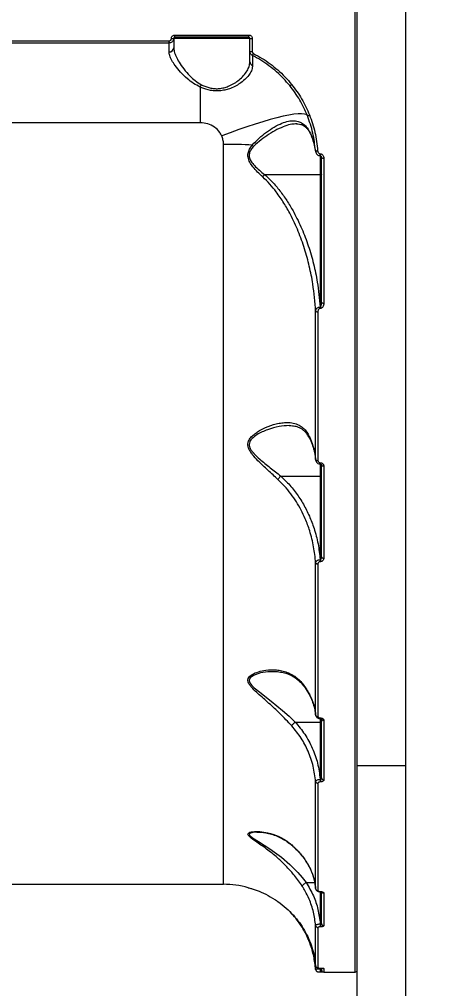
# Model space of a CAD drawing. Header units: millimetres. Extents: x -7735 to 7893, y -6545 to 6034.
# Drawn here: x -1654.5 to -1470.4, y -2596 to -2176.6 of the extents above; entities that cross this region are included whole.
import ezdxf

# ---------------------------------------------------------------- set-up
doc = ezdxf.new("R2010")
doc.units = ezdxf.units.MM
for name, color, linetype in [('DIKOM_ОБЪЕКТ', 7, 'Continuous'), ('DIKOM_РАЗМЕР_ЗОНА', 7, 'Continuous'), ('DIKOM_РАЗМЕР_ОБЪЕКТА', 7, 'Continuous')]:
    doc.layers.add(name, color=color, linetype=linetype)
doc.styles.add('style1', font='arial.ttf', dxfattribs={"width": 0.8})
doc.dimstyles.new('1-50', dxfattribs={"dimtxt": 300, "dimasz": 200, "dimexe": 100, "dimexo": 0, "dimgap": 100, "dimtad": 1, "dimtxsty": 'style1', "dimcen": 200, "dimclrd": 7, "dimclre": 7, "dimclrt": 7, "dimadec": 1, "dimazin": 2, "dimtfac": 1, "dimtmove": 0, "dimatfit": 2, "dimfxl": 0, "dimlwd": 25, "dimlwe": 18, "dimarcsym": 0})

# ---------------------------------------------------------------- blocks, each defined once
blk = doc.blocks.new('*D0')
at = {"layer": 'Defpoints', "color": 0, "transparency": 16777216}
for p in [(5893.22, 882.1), (-4595.74, 266.13), (5893.22, -5840.17)]:
    blk.add_point(p, dxfattribs=at)
at = {"layer": 'DIKOM_РАЗМЕР_ОБЪЕКТА', "color": 7, "lineweight": 18, "transparency": 16777216}
for p, q in [((5893.22, 882.1), (5893.22, -5940.17)), ((-4595.74, 266.13), (-4595.74, -5940.17))]:
    blk.add_line(p, q, dxfattribs=at)
at = {"layer": 'DIKOM_РАЗМЕР_ОБЪЕКТА', "color": 7, "lineweight": 25, "transparency": 16777216}
blk.add_line((-4395.74, -5840.17), (5693.22, -5840.17), dxfattribs=at)
at = {"layer": 'DIKOM_РАЗМЕР_ОБЪЕКТА', "color": 7, "transparency": 16777216}
for points in [[(-4395.74, -5806.84), (-4395.74, -5873.51), (-4595.74, -5840.17)], [(5693.22, -5806.84), (5693.22, -5873.51), (5893.22, -5840.17)]]:
    blk.add_solid(points, dxfattribs=at)
at = {"layer": 'DIKOM_РАЗМЕР_ОБЪЕКТА', "color": 7, "transparency": 16777216, "insert": (648.74, -5587), "char_height": 300, "attachment_point": 5, "style": 'style1'}
blk.add_mtext('10450', dxfattribs=at)
blk = doc.blocks.new('*D3')
at = {"layer": 'Defpoints', "color": 0, "transparency": 16777216}
for p in [(-6112.56, 266.13), (7893.22, 266.13), (7893.22, -6445.11)]:
    blk.add_point(p, dxfattribs=at)
at = {"layer": 'DIKOM_РАЗМЕР_ЗОНА', "color": 7, "lineweight": 18, "transparency": 16777216}
for p, q in [((-6112.56, 266.13), (-6112.56, -6545.11)), ((7893.22, 266.13), (7893.22, -6545.11))]:
    blk.add_line(p, q, dxfattribs=at)
at = {"layer": 'DIKOM_РАЗМЕР_ЗОНА', "color": 7, "lineweight": 25, "transparency": 16777216}
blk.add_line((-5912.56, -6445.11), (7693.22, -6445.11), dxfattribs=at)
at = {"layer": 'DIKOM_РАЗМЕР_ЗОНА', "color": 7, "transparency": 16777216}
for points in [[(-5912.56, -6411.77), (-5912.56, -6478.44), (-6112.56, -6445.11)], [(7693.22, -6411.77), (7693.22, -6478.44), (7893.22, -6445.11)]]:
    blk.add_solid(points, dxfattribs=at)
at = {"layer": 'DIKOM_РАЗМЕР_ЗОНА', "color": 7, "transparency": 16777216, "insert": (890.33, -6191.83), "char_height": 300, "attachment_point": 5, "style": 'style1'}
blk.add_mtext('13950', dxfattribs=at)

msp = doc.modelspace()

# ---------------------------------------------------------------- linework, layer by layer
at = {"layer": 'DIKOM_ОБЪЕКТ', "color": 7, "linetype": 'Continuous', "lineweight": 15}
for p, q in [((-1508.19, -2499.653), (-1508.19, -1838.097)), ((-1487.19, -2499.653), (-1487.19, -1838.097)), ((-1509.19, -2588.875), (-1509.19, -2169.877)), ((-1587.19, -2183.409), (-1555.19, -2183.409)), ((-1587.19, -2184.375), (-1587.19, -2183.409)), ((-1555.19, -2184.375), (-1587.19, -2184.375)), ((-1555.19, -2184.375), (-1555.19, -2183.409)), ((-1672.69, -2185.915), (-1589.69, -2185.915)), ((-1589.69, -2186.875), (-1672.69, -2186.875)), ((-1589.69, -2186.875), (-1589.69, -2185.915)), ((-1589.69, -2190.732), (-1589.69, -2186.875)), ((-1587.69, -2184.875), (-1587.69, -2188.925)), ((-1554.69, -2184.875), (-1587.69, -2184.875)), ((-1554.69, -2190.488), (-1554.69, -2184.875)), ((-1553.69, -2184.913), (-1553.69, -2190.539)), ((-1576.19, -2205.968), (-1576.19, -2221.377)), ((-1576.19, -2221.377), (-1926.19, -2221.377)), ((-1566.14, -2550.875), (-1566.14, -2230.722)), ((-1528.088, -2227.025), (-1528.078, -2227.049)), ((-1524.284, -2234.778), (-1524.19, -2234.778)), ((-1524.284, -2235.621), (-1524.284, -2234.778)), ((-1524.19, -2235.621), (-1524.19, -2234.778)), ((-1524.284, -2235.621), (-1524.19, -2235.621)), ((-1524.19, -2243.791), (-1524.19, -2235.611)), ((-1523.69, -2299.076), (-1523.69, -2236.559)), ((-1522.69, -2236.721), (-1522.69, -2299.386)), ((-1548.303, -2243.791), (-1524.19, -2243.791)), ((-1524.19, -2301.08), (-1524.19, -2243.791)), ((-1524.312, -2301.08), (-1524.19, -2301.08)), ((-1524.312, -2301.08), (-1524.312, -2301.727)), ((-1524.19, -2301.727), (-1524.312, -2301.727)), ((-1524.19, -2301.08), (-1524.19, -2301.727)), ((-1526.247, -2367.07), (-1526.247, -2302.89)), ((-1525.25, -2303.186), (-1525.25, -2367.508)), ((-1526.314, -2366.779), (-1526.28, -2367.203)), ((-1524.223, -2368.48), (-1524.19, -2368.48)), ((-1524.223, -2369.005), (-1524.223, -2368.48)), ((-1524.223, -2369.005), (-1524.19, -2369.005)), ((-1524.19, -2369.005), (-1524.19, -2368.48)), ((-1524.19, -2374.227), (-1524.19, -2369.004)), ((-1523.69, -2409.186), (-1523.69, -2369.418)), ((-1522.69, -2369.896), (-1522.69, -2409.76)), ((-1541.35, -2374.227), (-1524.19, -2374.227)), ((-1524.19, -2410.382), (-1524.19, -2374.227)), ((-1524.294, -2410.382), (-1524.19, -2410.382)), ((-1524.294, -2410.382), (-1524.294, -2411.281)), ((-1524.19, -2411.281), (-1524.294, -2411.281)), ((-1524.19, -2410.382), (-1524.19, -2411.281)), ((-1526.247, -2477.542), (-1526.247, -2411.71)), ((-1525.25, -2412.247), (-1525.25, -2478.224)), ((-1535.078, -2480.645), (-1524.19, -2480.645)), ((-1524.245, -2478.903), (-1524.19, -2478.903)), ((-1524.245, -2479.165), (-1524.245, -2478.903)), ((-1524.245, -2479.165), (-1524.19, -2479.165)), ((-1524.19, -2479.165), (-1524.19, -2478.903)), ((-1524.19, -2480.645), (-1524.19, -2479.198)), ((-1524.19, -2505.446), (-1524.19, -2480.645)), ((-1523.69, -2504.835), (-1523.69, -2479.176)), ((-1522.69, -2479.916), (-1522.69, -2505.636)), ((-1487.19, -2499.653), (-1508.19, -2499.653)), ((-1508.19, -2605.691), (-1508.19, -2499.653)), ((-1487.19, -2605.691), (-1487.19, -2499.653)), ((-1526.247, -2552.725), (-1526.247, -2506.44)), ((-1525.25, -2507.186), (-1525.25, -2553.574)), ((-1524.27, -2505.446), (-1524.19, -2505.446)), ((-1524.27, -2505.446), (-1524.27, -2506.576)), ((-1524.19, -2506.576), (-1524.27, -2506.576)), ((-1524.19, -2505.446), (-1524.19, -2506.576)), ((-1551.32, -2528.321), (-1551.744, -2528.319)), ((-1936.24, -2550.875), (-1566.14, -2550.875)), ((-1530.305, -2550.104), (-1526.675, -2550.104)), ((-1524.27, -2553.985), (-1524.19, -2553.985)), ((-1524.27, -2554.068), (-1524.27, -2553.985)), ((-1524.27, -2554.068), (-1524.19, -2554.068)), ((-1524.27, -2554.068), (-1524.27, -2554.068)), ((-1524.19, -2554.068), (-1524.19, -2553.985)), ((-1524.19, -2567.986), (-1524.19, -2554.068)), ((-1523.69, -2567.861), (-1523.69, -2554.234)), ((-1522.69, -2554.612), (-1522.69, -2568.813)), ((-1526.247, -2586.079), (-1526.247, -2568.688)), ((-1525.25, -2569.572), (-1525.25, -2587.002)), ((-1524.245, -2567.986), (-1524.19, -2567.986)), ((-1524.245, -2567.986), (-1524.245, -2569.27)), ((-1524.19, -2569.27), (-1524.245, -2569.27)), ((-1524.19, -2567.986), (-1524.19, -2569.27)), ((-1524.294, -2587.112), (-1524.19, -2587.112)), ((-1524.294, -2587.116), (-1524.294, -2587.112)), ((-1524.294, -2587.116), (-1524.19, -2587.116)), ((-1524.247, -2587.197), (-1524.223, -2587.371)), ((-1524.223, -2587.371), (-1524.19, -2587.371)), ((-1524.223, -2587.371), (-1524.223, -2588.706)), ((-1524.19, -2587.116), (-1524.19, -2587.112)), ((-1524.19, -2587.371), (-1524.19, -2587.119)), ((-1524.19, -2587.371), (-1524.19, -2588.706)), ((-1523.69, -2587.875), (-1523.69, -2587.271)), ((-1522.69, -2587.278), (-1522.69, -2588.875)), ((-1524.223, -2588.706), (-1524.19, -2588.706)), ((-1522.69, -2588.875), (-1509.19, -2588.875))]:
    msp.add_line(p, q, dxfattribs=at)
at = {"layer": 'DIKOM_ОБЪЕКТ', "color": 7, "linetype": 'Continuous', "lineweight": 15, "flags": 128}
for points in [[(-1529.797, -2218.259), (-1530.274, -2217.844), (-1531.113, -2217.581), (-1532.306, -2217.471), (-1533.839, -2217.517), (-1535.7, -2217.717), (-1537.868, -2218.07), (-1540.323, -2218.571), (-1543.04, -2219.218), (-1545.993, -2220.002), (-1549.153, -2220.915), (-1552.487, -2221.95), (-1555.964, -2223.096), (-1559.549, -2224.341), (-1563.206, -2225.674), (-1566.9, -2227.08)], [(-1528.144, -2226.697), (-1528.114, -2226.948), (-1528.088, -2227.025)], [(-1523.69, -2243.626), (-1523.7, -2243.658), (-1523.728, -2243.689), (-1523.775, -2243.718), (-1523.837, -2243.743), (-1523.912, -2243.763), (-1523.999, -2243.779), (-1524.093, -2243.788), (-1524.19, -2243.791)], [(-1523.69, -2299.076), (-1523.671, -2299.136), (-1523.614, -2299.195), (-1523.522, -2299.248), (-1523.397, -2299.295), (-1523.246, -2299.334), (-1523.073, -2299.363), (-1522.885, -2299.38), (-1522.69, -2299.386)], [(-1526.247, -2367.07), (-1526.216, -2367.157), (-1526.152, -2367.24), (-1526.055, -2367.315), (-1525.931, -2367.381), (-1525.783, -2367.435), (-1525.616, -2367.475), (-1525.436, -2367.5), (-1525.25, -2367.508)], [(-1523.69, -2369.418), (-1523.671, -2369.511), (-1523.614, -2369.601), (-1523.522, -2369.684), (-1523.397, -2369.756), (-1523.246, -2369.816), (-1523.073, -2369.86), (-1522.885, -2369.887), (-1522.69, -2369.896)], [(-1523.69, -2374.066), (-1523.7, -2374.097), (-1523.728, -2374.128), (-1523.775, -2374.156), (-1523.837, -2374.18), (-1523.912, -2374.2), (-1523.999, -2374.215), (-1524.093, -2374.224), (-1524.19, -2374.227)], [(-1523.69, -2409.186), (-1523.671, -2409.298), (-1523.614, -2409.406), (-1523.522, -2409.505), (-1523.397, -2409.592), (-1523.246, -2409.663), (-1523.073, -2409.716), (-1522.885, -2409.749), (-1522.69, -2409.76)], [(-1544.628, -2458.911), (-1546.926, -2458.909), (-1550.144, -2459.421), (-1553.106, -2460.466), (-1554.589, -2461.554), (-1555.011, -2462.525), (-1554.829, -2463.461), (-1554.7, -2463.72), (-1553.905, -2464.79), (-1552.86, -2465.813), (-1550.462, -2467.796), (-1545.514, -2471.639), (-1540.534, -2475.675), (-1537.747, -2478.132), (-1535.081, -2480.645), (-1535.08, -2480.646), (-1535.08, -2480.646)], [(-1523.69, -2480.482), (-1523.7, -2480.514), (-1523.728, -2480.544), (-1523.775, -2480.573), (-1523.837, -2480.597), (-1523.912, -2480.618), (-1523.999, -2480.633), (-1524.093, -2480.642), (-1524.19, -2480.645)], [(-1551.744, -2528.319), (-1552.85, -2528.315), (-1554.503, -2528.675), (-1554.98, -2529.075), (-1554.885, -2529.62), (-1554.88, -2529.628), (-1554.733, -2529.818), (-1553.523, -2530.794), (-1550.939, -2532.394), (-1546.005, -2535.485), (-1541, -2539.096), (-1537.339, -2542.237), (-1533.901, -2545.701), (-1532.03, -2547.873), (-1530.313, -2550.104), (-1530.312, -2550.106), (-1530.312, -2550.106)]]:
    msp.add_lwpolyline(points, dxfattribs=at)
at = {"layer": 'DIKOM_ОБЪЕКТ', "color": 7, "linetype": 'Continuous', "lineweight": 15}
for centre, radius, start, end in [((-1589.598, -2188.824), 1.911, 267.24756, 356.95552), ((-1588.443, -2178.266), 6.652, 267.87107, 276.49845), ((-1553.937, -2178.262), 6.655, 263.50344, 272.12756), ((-1553.938, -2185.641), 4.905, 261.17971, 272.89724), ((-1561.759, -2187.329), 9.544, 328.81086, 334.53031), ((-1552.93, -2194.92), 1.761, 181.83268, 248.86379), ((-1582.539, -2202.022), 7.475, 328.13634, 337.16569), ((-1539.04, -2202.173), 3.544, 297.43757, 312.81904), ((-1529.953, -2215.885), 2.379, 273.76693, 297.09815), ((-1566.026, -2467.277), 236.555, 87.00402, 90.02758), ((-1549.478, -2226.598), 6.107, 226.74898, 234.33681), ((-1525.713, -2231.545), 1.968, 250.85593, 280.2396), ((-1522.933, -2235.05), 1.688, 243.3614, 278.27482), ((-1542.212, -2249.737), 8.512, 135.68863, 144.62107), ((-1525.453, -2302.042), 1.162, 226.86595, 280.03488), ((-1525.4, -2411.331), 0.928, 204.07916, 279.30626), ((-1525.353, -2477.305), 0.925, 194.80831, 276.41333), ((-1522.788, -2478.974), 0.947, 200.95824, 275.95404), ((-1525.329, -2506.253), 0.937, 191.51921, 274.85065), ((-1522.779, -2504.723), 0.918, 186.97265, 275.58457), ((-1566.14, -2590.875), 40, 74.5152, 90), ((-1525.286, -2552.606), 0.968, 187.03334, 272.15097), ((-1522.701, -2553.582), 1.029, 217.73268, 270.61019), ((-1525.271, -2568.591), 0.982, 185.69619, 271.19336), ((-1522.714, -2567.836), 0.977, 181.43551, 271.36977), ((-1525.252, -2586.004), 0.998, 184.32944, 270.12221), ((-1522.691, -2586.276), 1.002, 243.21311, 270.02641), ((-1522.69, -2587.875), 1, 180, 270), ((-1509.19, -2587.875), 1, 270, 0)]:
    msp.add_arc(centre, radius, start, end, dxfattribs=at)
for points, knots in [([(-1588.69, -2184.913), (-1588.683, -2184.802), (-1588.665, -2184.522), (-1588.484, -2184.1), (-1588.145, -2183.718), (-1587.696, -2183.459), (-1587.359, -2183.426), (-1587.19, -2183.409)], [0, 0, 0, 0, 0.1419117, 0.3567467, 0.5713415, 0.7857274, 1, 1, 1, 1]), ([(-1587.19, -2184.375), (-1587.246, -2184.38), (-1587.359, -2184.391), (-1587.509, -2184.477), (-1587.622, -2184.604), (-1587.682, -2184.745), (-1587.688, -2184.838), (-1587.69, -2184.875)], [0, 0, 0, 0, 0.2138351, 0.4279725, 0.6427438, 0.8578264, 1, 1, 1, 1]), ([(-1555.19, -2183.409), (-1555.08, -2183.417), (-1554.802, -2183.435), (-1554.38, -2183.615), (-1553.999, -2183.955), (-1553.74, -2184.406), (-1553.707, -2184.744), (-1553.69, -2184.913)], [0, 0, 0, 0, 0.1405863, 0.3551012, 0.5698315, 0.7848409, 1, 1, 1, 1]), ([(-1554.69, -2184.875), (-1554.696, -2184.819), (-1554.707, -2184.706), (-1554.793, -2184.556), (-1554.92, -2184.443), (-1555.061, -2184.383), (-1555.153, -2184.377), (-1555.19, -2184.375)], [0, 0, 0, 0, 0.215575, 0.4307005, 0.6453424, 0.8596254, 1, 1, 1, 1]), ([(-1587.69, -2184.875), (-1587.7, -2185.023), (-1587.725, -2185.395), (-1587.965, -2185.957), (-1588.417, -2186.464), (-1589.016, -2186.809), (-1589.466, -2186.853), (-1589.69, -2186.875)], [0, 0, 0, 0, 0.1416757, 0.3563608, 0.570916, 0.7854526, 1, 1, 1, 1]), ([(-1589.69, -2185.915), (-1589.578, -2185.904), (-1589.353, -2185.882), (-1589.054, -2185.709), (-1588.827, -2185.455), (-1588.707, -2185.174), (-1588.695, -2184.987), (-1588.69, -2184.913)], [0, 0, 0, 0, 0.2142574, 0.4285791, 0.6431709, 0.8580784, 1, 1, 1, 1]), ([(-1587.69, -2188.925), (-1587.641, -2189.465), (-1587.534, -2190.621), (-1586.708, -2192.732), (-1585.336, -2195.254), (-1583.356, -2198.107), (-1580.975, -2200.838), (-1578.436, -2203.231), (-1576.587, -2204.354), (-1575.65, -2204.923)], [0, 0, 0, 0, 0.12270869, 0.26246478, 0.40601485, 0.57492303, 0.74825967, 0.87236687, 1, 1, 1, 1]), ([(-1576.19, -2205.968), (-1577.213, -2205.446), (-1579.262, -2204.399), (-1582.107, -2202.123), (-1584.812, -2199.508), (-1587.033, -2196.783), (-1588.586, -2194.366), (-1589.516, -2192.348), (-1589.635, -2191.246), (-1589.69, -2190.732)], [0, 0, 0, 0, 0.1281501, 0.2567385, 0.426815, 0.5968785, 0.7373097, 0.8775731, 1, 1, 1, 1]), ([(-1553.594, -2192.272), (-1553.646, -2192.244), (-1553.895, -2192.109), (-1554.278, -2191.761), (-1554.624, -2191.163), (-1554.668, -2190.713), (-1554.69, -2190.488)], [0, 0, 0, 0, 0.0806095, 0.3870493, 0.6935231, 1, 1, 1, 1]), ([(-1554.69, -2194.977), (-1554.69, -2194.131), (-1554.69, -2192.388), (-1554.69, -2190.814), (-1554.69, -2190.597), (-1554.69, -2190.488)], [0, 0, 0, 0, 0.31751384, 0.65391583, 1, 1, 1, 1]), ([(-1553.69, -2190.539), (-1553.679, -2190.652), (-1553.657, -2190.878), (-1553.484, -2191.178), (-1553.293, -2191.352), (-1553.168, -2191.419), (-1553.142, -2191.433)], [0, 0, 0, 0, 0.3067422, 0.6133261, 0.9194885, 1, 1, 1, 1]), ([(-1553.594, -2192.272), (-1553.593, -2192.368), (-1553.59, -2192.563), (-1553.581, -2193.97), (-1553.572, -2195.452), (-1553.567, -2196.315), (-1553.565, -2196.563)], [0, 0, 0, 0, 0.3362357, 0.6822368, 0.9087908, 1, 1, 1, 1]), ([(-1537.407, -2205.318), (-1539.245, -2203.257), (-1542.031, -2200.135), (-1546.419, -2196.641), (-1549.906, -2194.251), (-1552.376, -2192.925), (-1553.594, -2192.272)], [0, 0, 0, 0, 0.3951641, 0.5986718, 0.8021773, 1, 1, 1, 1]), ([(-1553.142, -2191.433), (-1551.9, -2192.102), (-1549.417, -2193.439), (-1545.919, -2195.827), (-1542.59, -2198.502), (-1539.454, -2201.466), (-1537.572, -2203.67), (-1536.631, -2204.772)], [0, 0, 0, 0, 0.197686, 0.3953918, 0.5930934, 0.7965514, 1, 1, 1, 1]), ([(-1553.565, -2196.563), (-1553.625, -2197.177), (-1553.747, -2198.424), (-1554.752, -2200.337), (-1556.329, -2202.247), (-1558.327, -2203.94), (-1560.619, -2205.387), (-1562.835, -2206.423), (-1565.079, -2207.144), (-1567.222, -2207.553), (-1569.502, -2207.662), (-1572.347, -2207.361), (-1574.597, -2206.667), (-1575.977, -2206.062), (-1576.19, -2205.968)], [0, 0, 0, 0, 0.1084795, 0.2202186, 0.3276489, 0.4383073, 0.5237999, 0.6115057, 0.6745107, 0.7390844, 0.8027701, 0.8688934, 0.9797278, 1, 1, 1, 1]), ([(-1575.65, -2204.923), (-1575.454, -2205.021), (-1574.199, -2205.649), (-1572.215, -2206.349), (-1569.712, -2206.666), (-1568.303, -2206.617), (-1566.874, -2206.436), (-1565.43, -2206.116), (-1563.368, -2205.353), (-1561.298, -2204.25), (-1559.186, -2202.741), (-1557.306, -2200.952), (-1555.839, -2198.968), (-1554.876, -2196.946), (-1554.753, -2195.639), (-1554.69, -2194.977)], [0, 0, 0, 0, 0.0201025, 0.1287259, 0.1852695, 0.2440044, 0.2548615, 0.3167936, 0.3805894, 0.4664215, 0.5546308, 0.6638231, 0.7761644, 0.8865578, 1, 1, 1, 1]), ([(-1529.797, -2218.259), (-1530.804, -2215.987), (-1532.844, -2211.39), (-1535.874, -2207.357), (-1537.407, -2205.318)], [0, 0, 0, 0, 0.49416327, 1, 1, 1, 1]), ([(-1536.631, -2204.772), (-1535.102, -2206.808), (-1532.007, -2210.929), (-1529.923, -2215.627), (-1528.869, -2218.003)], [0, 0, 0, 0, 0.4941838, 1, 1, 1, 1]), ([(-1526.358, -2233.404), (-1526.628, -2230.85), (-1527.175, -2225.679), (-1528.916, -2220.752), (-1529.797, -2218.259)], [0, 0, 0, 0, 0.4938567, 1, 1, 1, 1]), ([(-1528.869, -2218.003), (-1527.99, -2220.488), (-1526.211, -2225.522), (-1525.648, -2230.807), (-1525.363, -2233.482)], [0, 0, 0, 0, 0.4938443, 1, 1, 1, 1]), ([(-1566.9, -2227.08), (-1567.167, -2226.561), (-1567.916, -2225.107), (-1569.922, -2223.182), (-1572.871, -2221.666), (-1575.077, -2221.474), (-1576.19, -2221.377)], [0, 0, 0, 0, 0.1529512, 0.4283582, 0.7114346, 1, 1, 1, 1]), ([(-1553.663, -2231.046), (-1552.689, -2229.998), (-1550.741, -2227.901), (-1547.444, -2225.344), (-1544.138, -2223.116), (-1540.937, -2221.512), (-1538.016, -2220.603), (-1535.513, -2220.403), (-1533.338, -2220.853), (-1531.469, -2221.856), (-1529.838, -2223.503), (-1528.768, -2225.238), (-1528.265, -2226.413), (-1528.144, -2226.697)], [0, 0, 0, 0, 0.1036823, 0.20754361, 0.32057523, 0.43354312, 0.53381358, 0.63400265, 0.71848908, 0.80291146, 0.88795777, 0.97292893, 1, 1, 1, 1]), ([(-1534.448, -2221.895), (-1535.131, -2221.907), (-1536.742, -2221.934), (-1539.598, -2222.771), (-1542.974, -2224.241), (-1546.457, -2226.294), (-1549.909, -2228.667), (-1551.989, -2230.589), (-1553.039, -2231.559)], [0, 0, 0, 0, 0.1225416, 0.2885937, 0.472829, 0.661343, 0.8290996, 1, 1, 1, 1]), ([(-1534.452, -2221.864), (-1534.278, -2221.857), (-1533.634, -2221.829), (-1532.664, -2222.05), (-1531.554, -2222.506), (-1530.594, -2223.2), (-1529.712, -2224.117), (-1528.929, -2225.277), (-1528.381, -2226.278), (-1528.143, -2226.92), (-1528.094, -2227.053)], [0, 0, 0, 0, 0.0622893, 0.2308161, 0.4062726, 0.5534176, 0.6922725, 0.8399812, 0.9668756, 1, 1, 1, 1]), ([(-1528.144, -2226.697), (-1527.776, -2227.676), (-1526.948, -2229.875), (-1526.569, -2232.145), (-1526.358, -2233.404)], [0, 0, 0, 0, 0.4451201, 1, 1, 1, 1]), ([(-1566.14, -2230.722), (-1566.141, -2230.664), (-1566.145, -2230.024), (-1566.273, -2228.77), (-1566.688, -2227.651), (-1566.9, -2227.08)], [0, 0, 0, 0, 0.04678047, 0.51425603, 1, 1, 1, 1]), ([(-1528.14, -2227.043), (-1528.05, -2227.258), (-1527.589, -2228.367), (-1526.975, -2230.415), (-1526.524, -2232.385), (-1526.417, -2233.44), (-1526.405, -2233.563)], [0, 0, 0, 0, 0.1011358, 0.521999, 0.9441676, 1, 1, 1, 1]), ([(-1549.153, -2244.809), (-1549.888, -2244.123), (-1551.367, -2242.744), (-1553.277, -2240.646), (-1554.782, -2238.501), (-1555.58, -2236.472), (-1555.551, -2234.45), (-1554.873, -2232.658), (-1554.077, -2231.598), (-1553.663, -2231.046)], [0, 0, 0, 0, 0.1836426, 0.3692298, 0.5090716, 0.6522053, 0.750856, 0.8702094, 1, 1, 1, 1]), ([(-1553.039, -2231.559), (-1553.471, -2232.043), (-1554.289, -2232.958), (-1555.02, -2234.557), (-1555.05, -2236.28), (-1554.56, -2237.427), (-1553.799, -2238.673), (-1552.609, -2240.103), (-1550.621, -2241.969), (-1549.076, -2243.183), (-1548.303, -2243.791)], [0, 0, 0, 0, 0.1297993, 0.2451249, 0.3384608, 0.4557792, 0.4772248, 0.6177184, 0.8086803, 1, 1, 1, 1]), ([(-1526.335, -2233.554), (-1526.333, -2233.593), (-1526.317, -2233.943), (-1526.074, -2234.524), (-1525.574, -2235.165), (-1524.961, -2235.516), (-1524.504, -2235.658), (-1524.287, -2235.62), (-1524.283, -2235.619)], [0, 0, 0, 0, 0.0375106, 0.332087, 0.5751514, 0.7924208, 0.9964249, 1, 1, 1, 1]), ([(-1525.363, -2233.482), (-1525.338, -2233.648), (-1525.289, -2233.975), (-1525.059, -2234.378), (-1524.774, -2234.641), (-1524.509, -2234.762), (-1524.347, -2234.774), (-1524.284, -2234.778)], [0, 0, 0, 0, 0.27346917, 0.53932039, 0.73867723, 0.89892208, 1, 1, 1, 1]), ([(-1524.19, -2234.778), (-1524.08, -2234.788), (-1523.827, -2234.809), (-1523.437, -2235.01), (-1523.052, -2235.399), (-1522.752, -2235.993), (-1522.712, -2236.469), (-1522.69, -2236.721)], [0, 0, 0, 0, 0.1205367, 0.2783693, 0.4705475, 0.7207649, 1, 1, 1, 1]), ([(-1524.251, -2235.632), (-1524.234, -2235.628), (-1524.205, -2235.619), (-1524.153, -2235.624), (-1524.084, -2235.648), (-1523.971, -2235.729), (-1523.825, -2235.926), (-1523.706, -2236.22), (-1523.708, -2236.452), (-1523.708, -2236.56)], [0, 0, 0, 0, 0.0413496, 0.0759988, 0.1212345, 0.2247838, 0.4218495, 0.7317251, 1, 1, 1, 1]), ([(-1526.247, -2302.89), (-1526.556, -2298.954), (-1527.067, -2292.427), (-1528.882, -2283.443), (-1530.959, -2275.842), (-1533.651, -2268.352), (-1536.692, -2261.742), (-1539.915, -2256.054), (-1542.918, -2251.671), (-1545.985, -2247.884), (-1548.094, -2245.837), (-1549.153, -2244.809)], [0, 0, 0, 0, 0.1867509, 0.3097302, 0.4327037, 0.5585136, 0.6842859, 0.7740102, 0.8643096, 0.931895, 1, 1, 1, 1]), ([(-1548.303, -2243.791), (-1547.049, -2244.961), (-1544.538, -2247.302), (-1541.264, -2251.309), (-1538.287, -2255.575), (-1535.172, -2260.875), (-1532.113, -2267.208), (-1529.285, -2274.668), (-1527.062, -2282.378), (-1525.197, -2291.198), (-1524.634, -2297.478), (-1524.312, -2301.08)], [0, 0, 0, 0, 0.0792661, 0.1585926, 0.2405884, 0.3226091, 0.447232, 0.5718942, 0.6998614, 0.8278379, 1, 1, 1, 1]), ([(-1526.247, -2302.89), (-1526.213, -2302.657), (-1526.146, -2302.198), (-1525.735, -2301.643), (-1525.247, -2301.304), (-1524.778, -2301.123), (-1524.47, -2301.095), (-1524.312, -2301.08)], [0, 0, 0, 0, 0.2704711, 0.5335645, 0.7181551, 0.8552755, 1, 1, 1, 1]), ([(-1524.312, -2301.727), (-1524.391, -2301.736), (-1524.55, -2301.754), (-1524.786, -2301.9), (-1525.027, -2302.181), (-1525.213, -2302.632), (-1525.237, -2302.996), (-1525.25, -2303.186)], [0, 0, 0, 0, 0.1206255, 0.2406481, 0.4168798, 0.6949426, 1, 1, 1, 1]), ([(-1524.19, -2301.08), (-1524.173, -2301.078), (-1524.135, -2301.073), (-1524.07, -2301.028), (-1523.956, -2300.883), (-1523.728, -2300.233), (-1523.707, -2299.593), (-1523.69, -2299.076)], [0, 0, 0, 0, 0.0239207, 0.0534501, 0.1070765, 0.2795021, 1, 1, 1, 1]), ([(-1522.69, -2299.386), (-1522.711, -2299.691), (-1522.752, -2300.278), (-1523.06, -2301.003), (-1523.448, -2301.453), (-1523.82, -2301.684), (-1524.067, -2301.713), (-1524.19, -2301.727)], [0, 0, 0, 0, 0.3047804, 0.5876271, 0.7664828, 0.8828711, 1, 1, 1, 1]), ([(-1542.533, -2375.731), (-1543.968, -2374.416), (-1546.873, -2371.754), (-1550.655, -2368.208), (-1553.208, -2365.466), (-1554.565, -2363.613), (-1555.34, -2362.127), (-1555.646, -2360.57), (-1555.308, -2358.959), (-1554.313, -2357.487), (-1552.921, -2356.174), (-1550.814, -2354.679), (-1547.574, -2352.968), (-1544.017, -2351.742), (-1540.896, -2351.15), (-1538.417, -2350.987), (-1535.876, -2351.244), (-1533.546, -2352.063), (-1531.6, -2353.402), (-1530.112, -2355.024), (-1529.352, -2356.433), (-1529.006, -2357.073)], [0, 0, 0, 0, 0.0913264, 0.1848751, 0.239018, 0.2664378, 0.2946543, 0.3210553, 0.3475174, 0.3830349, 0.4182929, 0.4536315, 0.5268361, 0.6259295, 0.6770937, 0.7282394, 0.7903885, 0.8540604, 0.904638, 0.9566781, 1, 1, 1, 1]), ([(-1537.697, -2352.422), (-1539.14, -2352.486), (-1542.186, -2352.619), (-1546.17, -2353.821), (-1549.417, -2355.105), (-1551.698, -2356.289), (-1553.545, -2357.685), (-1554.755, -2359.153), (-1555.124, -2360.607), (-1554.8, -2361.973), (-1554.046, -2363.231), (-1553.345, -2364.063), (-1552.195, -2365.307), (-1549.862, -2367.437), (-1545.923, -2370.638), (-1542.875, -2373.031), (-1541.35, -2374.227)], [0, 0, 0, 0, 0.1289521, 0.2721499, 0.3392669, 0.4064211, 0.4729983, 0.520164, 0.5541624, 0.5880776, 0.6224449, 0.6570277, 0.6626847, 0.7378999, 0.8689196, 1, 1, 1, 1]), ([(-1537.724, -2352.36), (-1537.219, -2352.37), (-1536.06, -2352.392), (-1534.503, -2352.738), (-1533.068, -2353.263), (-1531.879, -2354.021), (-1530.763, -2355.088), (-1529.814, -2356.322), (-1529.296, -2357.312), (-1529.069, -2357.746)], [0, 0, 0, 0, 0.133246, 0.3055935, 0.4476359, 0.5937998, 0.7432501, 0.8872461, 1, 1, 1, 1]), ([(-1529.006, -2357.073), (-1529.009, -2357.093), (-1529.036, -2357.253), (-1529.044, -2357.451), (-1528.947, -2357.576), (-1528.93, -2357.599)], [0, 0, 0, 0, 0.10359423, 0.83651092, 1, 1, 1, 1]), ([(-1529.006, -2357.073), (-1528.879, -2357.346), (-1528.082, -2359.062), (-1526.896, -2362.371), (-1526.466, -2365.483), (-1526.247, -2367.07)], [0, 0, 0, 0, 0.0849905, 0.5334656, 1, 1, 1, 1]), ([(-1528.947, -2357.609), (-1528.929, -2357.643), (-1528.435, -2358.547), (-1527.723, -2360.4), (-1526.874, -2363.163), (-1526.417, -2365.303), (-1526.332, -2366.516), (-1526.314, -2366.779)], [0, 0, 0, 0, 0.0114453, 0.3103645, 0.6119778, 0.91581, 1, 1, 1, 1]), ([(-1526.238, -2367.184), (-1526.239, -2367.199), (-1526.253, -2367.454), (-1526.057, -2367.947), (-1525.604, -2368.538), (-1524.947, -2368.937), (-1524.455, -2368.973), (-1524.223, -2368.99)], [0, 0, 0, 0, 0.0155017, 0.2612798, 0.5139115, 0.7709906, 1, 1, 1, 1]), ([(-1525.25, -2367.508), (-1525.237, -2367.622), (-1525.212, -2367.852), (-1525.014, -2368.156), (-1524.728, -2368.376), (-1524.443, -2368.471), (-1524.274, -2368.478), (-1524.223, -2368.48)], [0, 0, 0, 0, 0.2336554, 0.4673661, 0.6955778, 0.908759, 1, 1, 1, 1]), ([(-1524.19, -2368.48), (-1524.115, -2368.483), (-1523.868, -2368.494), (-1523.453, -2368.63), (-1523.035, -2368.949), (-1522.745, -2369.393), (-1522.709, -2369.729), (-1522.69, -2369.896)], [0, 0, 0, 0, 0.0931216, 0.3038849, 0.53025, 0.765201, 1, 1, 1, 1]), ([(-1524.19, -2369.008), (-1524.165, -2369.008), (-1524.096, -2369.007), (-1523.984, -2369.038), (-1523.867, -2369.098), (-1523.765, -2369.192), (-1523.698, -2369.304), (-1523.701, -2369.38), (-1523.702, -2369.418)], [0, 0, 0, 0, 0.0675313, 0.1855187, 0.3241519, 0.5015749, 0.7458736, 1, 1, 1, 1]), ([(-1542.533, -2375.731), (-1542.506, -2375.683), (-1542.417, -2375.528), (-1542.191, -2375.194), (-1541.816, -2374.715), (-1541.508, -2374.39), (-1541.354, -2374.228)], [0, 0, 0, 0, 0.1074762, 0.3494297, 0.6747442, 1, 1, 1, 1]), ([(-1526.247, -2411.71), (-1526.471, -2409.396), (-1526.921, -2404.737), (-1528.545, -2398.383), (-1530.953, -2391.847), (-1533.745, -2386.473), (-1536.928, -2381.851), (-1539.579, -2378.6), (-1541.57, -2376.666), (-1542.533, -2375.731)], [0, 0, 0, 0, 0.1738715, 0.3501407, 0.4880626, 0.6922778, 0.7971165, 0.9019397, 1, 1, 1, 1]), ([(-1541.35, -2374.227), (-1541.351, -2374.227), (-1541.352, -2374.227), (-1541.353, -2374.228), (-1541.353, -2374.228), (-1541.354, -2374.228)], [0, 0, 0, 0, 0.4279092, 0.7836881, 1, 1, 1, 1]), ([(-1541.354, -2374.228), (-1540.343, -2375.181), (-1537.919, -2377.467), (-1534.601, -2381.548), (-1531.457, -2386.387), (-1528.872, -2391.515), (-1526.707, -2397.234), (-1525.036, -2403.532), (-1524.541, -2408.098), (-1524.294, -2410.382)], [0, 0, 0, 0, 0.09998093, 0.23990387, 0.38032031, 0.52038206, 0.66014468, 0.83006567, 1, 1, 1, 1]), ([(-1526.247, -2411.71), (-1526.246, -2411.685), (-1526.235, -2411.511), (-1526.118, -2411.209), (-1525.789, -2410.86), (-1525.359, -2410.606), (-1524.854, -2410.431), (-1524.482, -2410.398), (-1524.294, -2410.382)], [0, 0, 0, 0, 0.0390983, 0.2682949, 0.466388, 0.6436385, 0.8199182, 1, 1, 1, 1]), ([(-1524.294, -2411.281), (-1524.388, -2411.289), (-1524.577, -2411.305), (-1524.829, -2411.428), (-1525.039, -2411.613), (-1525.196, -2411.872), (-1525.247, -2412.097), (-1525.25, -2412.228), (-1525.25, -2412.247)], [0, 0, 0, 0, 0.16735934, 0.33449948, 0.50912128, 0.71306564, 0.95773712, 1, 1, 1, 1]), ([(-1524.19, -2410.382), (-1524.165, -2410.379), (-1524.113, -2410.373), (-1524.014, -2410.316), (-1523.903, -2410.185), (-1523.798, -2409.956), (-1523.718, -2409.638), (-1523.691, -2409.369), (-1523.69, -2409.209), (-1523.69, -2409.186)], [0, 0, 0, 0, 0.0552454, 0.1097479, 0.243623, 0.4175477, 0.6517805, 0.9519406, 1, 1, 1, 1]), ([(-1522.69, -2409.76), (-1522.691, -2409.788), (-1522.695, -2409.995), (-1522.778, -2410.351), (-1523.031, -2410.762), (-1523.363, -2411.052), (-1523.754, -2411.243), (-1524.045, -2411.269), (-1524.19, -2411.281)], [0, 0, 0, 0, 0.039286, 0.2872559, 0.4952487, 0.6709986, 0.8353346, 1, 1, 1, 1]), ([(-1536.559, -2482.364), (-1537.388, -2481.462), (-1539.061, -2479.644), (-1542.361, -2476.339), (-1546.474, -2472.512), (-1550.518, -2468.993), (-1553.185, -2466.505), (-1554.528, -2464.992), (-1555.357, -2463.751), (-1555.675, -2462.452), (-1555.138, -2461.127), (-1553.534, -2459.856), (-1550.955, -2458.828), (-1547.364, -2458.076), (-1543.941, -2457.985), (-1540.861, -2458.447), (-1538.403, -2459.158), (-1535.876, -2460.378), (-1533.676, -2462.014), (-1532.476, -2463.384), (-1532.015, -2463.911)], [0, 0, 0, 0, 0.0563572, 0.113615, 0.2103738, 0.3099869, 0.3619818, 0.3883034, 0.4153409, 0.445741, 0.4741005, 0.5168, 0.5802342, 0.6452975, 0.7405623, 0.7897127, 0.8388469, 0.899362, 0.961362, 1, 1, 1, 1]), ([(-1544.612, -2458.816), (-1544.417, -2458.808), (-1543.356, -2458.764), (-1541.522, -2458.964), (-1539.264, -2459.455), (-1537.288, -2460.181), (-1535.556, -2461.116), (-1533.938, -2462.344), (-1532.725, -2463.48), (-1532.114, -2464.285), (-1531.959, -2464.488)], [0, 0, 0, 0, 0.0404855, 0.2201555, 0.3911323, 0.5341557, 0.6703317, 0.8144151, 0.953263, 1, 1, 1, 1]), ([(-1532.015, -2463.911), (-1531.037, -2465.254), (-1529.057, -2467.972), (-1527.356, -2472.009), (-1526.524, -2475.236), (-1526.319, -2476.943), (-1526.247, -2477.542)], [0, 0, 0, 0, 0.3181973, 0.6439606, 0.875254, 1, 1, 1, 1]), ([(-1532.015, -2463.911), (-1532.015, -2463.937), (-1532.014, -2464.039), (-1531.99, -2464.212), (-1531.901, -2464.313), (-1531.856, -2464.365)], [0, 0, 0, 0, 0.1436323, 0.5627493, 1, 1, 1, 1]), ([(-1531.944, -2464.433), (-1531.691, -2464.735), (-1530.811, -2465.79), (-1529.583, -2467.715), (-1528.268, -2470.187), (-1527.27, -2472.744), (-1526.575, -2475.234), (-1526.373, -2476.876), (-1526.279, -2477.637)], [0, 0, 0, 0, 0.0757381, 0.2642661, 0.4539622, 0.6444291, 0.8351673, 1, 1, 1, 1]), ([(-1526.279, -2477.637), (-1526.255, -2477.755), (-1526.229, -2477.876), (-1526.227, -2478), (-1526.227, -2478.004)], [0, 0, 0, 0, 0.9677732, 1, 1, 1, 1]), ([(-1526.226, -2477.626), (-1526.228, -2477.66), (-1526.244, -2477.881), (-1526.054, -2478.267), (-1525.69, -2478.708), (-1525.146, -2479.02), (-1524.632, -2479.175), (-1524.32, -2479.15), (-1524.246, -2479.144)], [0, 0, 0, 0, 0.0373199, 0.24557305, 0.44922523, 0.67116857, 0.92230237, 1, 1, 1, 1]), ([(-1525.25, -2478.224), (-1525.239, -2478.301), (-1525.217, -2478.453), (-1525.044, -2478.656), (-1524.79, -2478.81), (-1524.507, -2478.892), (-1524.32, -2478.9), (-1524.245, -2478.903)], [0, 0, 0, 0, 0.2142543, 0.4284439, 0.6428913, 0.8577403, 1, 1, 1, 1]), ([(-1536.559, -2482.364), (-1536.544, -2482.327), (-1536.501, -2482.22), (-1536.35, -2481.963), (-1536.044, -2481.566), (-1535.591, -2481.084), (-1535.251, -2480.792), (-1535.08, -2480.646)], [0, 0, 0, 0, 0.0873178, 0.2536041, 0.5024435, 0.7512196, 1, 1, 1, 1]), ([(-1526.247, -2506.44), (-1526.518, -2504.217), (-1527.068, -2499.713), (-1529.293, -2493.379), (-1532.375, -2487.458), (-1535.153, -2484.076), (-1536.559, -2482.364)], [0, 0, 0, 0, 0.2536107, 0.5139772, 0.7539781, 1, 1, 1, 1]), ([(-1535.08, -2480.646), (-1535.08, -2480.646), (-1535.079, -2480.645), (-1535.079, -2480.645), (-1535.078, -2480.645), (-1535.078, -2480.645)], [0, 0, 0, 0, 0.3893329, 0.8712123, 1, 1, 1, 1]), ([(-1535.078, -2480.645), (-1533.637, -2482.377), (-1530.719, -2485.885), (-1527.517, -2491.946), (-1525.165, -2498.503), (-1524.571, -2503.112), (-1524.27, -2505.446)], [0, 0, 0, 0, 0.24196664, 0.4901346, 0.74177784, 1, 1, 1, 1]), ([(-1524.191, -2479.168), (-1524.135, -2479.169), (-1524.011, -2479.171), (-1523.844, -2479.214), (-1523.722, -2479.266), (-1523.656, -2479.314), (-1523.653, -2479.318), (-1523.652, -2479.32)], [0, 0, 0, 0, 0.1827412, 0.4090956, 0.6115196, 0.8032682, 1, 1, 1, 1]), ([(-1524.19, -2478.903), (-1524.08, -2478.908), (-1523.801, -2478.921), (-1523.379, -2479.042), (-1522.999, -2479.272), (-1522.74, -2479.575), (-1522.707, -2479.802), (-1522.69, -2479.916)], [0, 0, 0, 0, 0.1407715, 0.3552725, 0.5700599, 0.7849427, 1, 1, 1, 1]), ([(-1526.247, -2506.44), (-1526.232, -2506.357), (-1526.198, -2506.173), (-1525.931, -2505.903), (-1525.486, -2505.667), (-1524.912, -2505.497), (-1524.484, -2505.463), (-1524.27, -2505.446)], [0, 0, 0, 0, 0.1700439, 0.3808208, 0.5867039, 0.7931147, 1, 1, 1, 1]), ([(-1524.27, -2506.576), (-1524.377, -2506.583), (-1524.592, -2506.595), (-1524.879, -2506.694), (-1525.099, -2506.84), (-1525.229, -2507.012), (-1525.243, -2507.132), (-1525.25, -2507.186)], [0, 0, 0, 0, 0.2039562, 0.407975, 0.6135299, 0.8265259, 1, 1, 1, 1]), ([(-1524.19, -2505.446), (-1524.145, -2505.442), (-1524.09, -2505.437), (-1523.985, -2505.398), (-1523.876, -2505.325), (-1523.766, -2505.178), (-1523.701, -2505.008), (-1523.694, -2504.889), (-1523.69, -2504.835)], [0, 0, 0, 0, 0.1445235, 0.1753846, 0.3624985, 0.5710014, 0.804803, 1, 1, 1, 1]), ([(-1522.69, -2505.636), (-1522.701, -2505.72), (-1522.724, -2505.907), (-1522.927, -2506.173), (-1523.266, -2506.397), (-1523.702, -2506.547), (-1524.027, -2506.567), (-1524.19, -2506.576)], [0, 0, 0, 0, 0.1741521, 0.3895615, 0.595829, 0.7978614, 1, 1, 1, 1]), ([(-1532.015, -2551.755), (-1532.542, -2550.967), (-1533.607, -2549.374), (-1535.804, -2546.521), (-1538.652, -2543.281), (-1542.511, -2539.55), (-1546.137, -2536.588), (-1549.331, -2534.269), (-1551.818, -2532.549), (-1553.969, -2531.081), (-1555.106, -2530.085), (-1555.531, -2529.446), (-1555.613, -2528.958), (-1554.994, -2528.388), (-1553.238, -2527.976), (-1550.387, -2527.967), (-1546.624, -2528.542), (-1542.422, -2529.933), (-1538.939, -2531.883), (-1537.055, -2533.434), (-1536.559, -2533.843)], [0, 0, 0, 0, 0.04406409, 0.08895781, 0.16248758, 0.23820609, 0.33524446, 0.38526474, 0.43526001, 0.49355235, 0.53213583, 0.54020969, 0.56655983, 0.59273913, 0.63827131, 0.70760024, 0.77872216, 0.87100189, 0.96603238, 1, 1, 1, 1]), ([(-1551.745, -2528.258), (-1551.391, -2528.257), (-1550.466, -2528.253), (-1548.741, -2528.419), (-1546.553, -2528.828), (-1544.121, -2529.548), (-1541.763, -2530.523), (-1539.58, -2531.748), (-1537.834, -2532.931), (-1536.83, -2533.814), (-1536.45, -2534.147)], [0, 0, 0, 0, 0.0739377, 0.1933074, 0.3371246, 0.4891195, 0.6477662, 0.7869303, 0.9194017, 1, 1, 1, 1]), ([(-1536.559, -2533.843), (-1535.236, -2535.099), (-1532.558, -2537.64), (-1529.898, -2541.518), (-1528.024, -2545.283), (-1526.787, -2548.861), (-1526.428, -2551.431), (-1526.247, -2552.725)], [0, 0, 0, 0, 0.2308598, 0.4671747, 0.6265699, 0.8119889, 1, 1, 1, 1]), ([(-1536.559, -2533.843), (-1536.544, -2533.884), (-1536.508, -2533.988), (-1536.436, -2534.056), (-1536.392, -2534.098)], [0, 0, 0, 0, 0.3935766, 1, 1, 1, 1]), ([(-1536.402, -2534.107), (-1535.677, -2534.77), (-1534.188, -2536.131), (-1532.242, -2538.364), (-1530.506, -2540.751), (-1529.049, -2543.205), (-1528.322, -2544.893), (-1527.967, -2545.716)], [0, 0, 0, 0, 0.1918724, 0.3941154, 0.5982035, 0.8039124, 1, 1, 1, 1]), ([(-1527.967, -2545.716), (-1527.948, -2545.757), (-1527.532, -2546.662), (-1527.002, -2548.496), (-1526.438, -2550.811), (-1526.321, -2552.247), (-1526.278, -2552.77)], [0, 0, 0, 0, 0.01782364, 0.39834694, 0.78080286, 1, 1, 1, 1]), ([(-1555.469, -2552.323), (-1555.48, -2552.32), (-1555.51, -2552.312), (-1554.661, -2552.539), (-1553.31, -2552.944), (-1551.01, -2553.736), (-1547.814, -2555.1), (-1544.731, -2556.818), (-1542.981, -2558.023), (-1542.533, -2558.332)], [0, 0, 0, 0, 0.0623011, 0.1625173, 0.2802397, 0.4011555, 0.6535739, 0.9112464, 1, 1, 1, 1]), ([(-1532.015, -2551.755), (-1532.015, -2551.742), (-1532.015, -2551.69), (-1531.97, -2551.541), (-1531.785, -2551.259), (-1531.397, -2550.868), (-1530.887, -2550.461), (-1530.503, -2550.224), (-1530.312, -2550.106)], [0, 0, 0, 0, 0.03809203, 0.14919137, 0.3619126, 0.57460431, 0.78727226, 1, 1, 1, 1]), ([(-1526.247, -2568.688), (-1526.489, -2566.756), (-1526.979, -2562.843), (-1528.708, -2557.875), (-1530.496, -2554.199), (-1531.595, -2552.432), (-1532.015, -2551.755)], [0, 0, 0, 0, 0.3247091, 0.6574855, 0.8690058, 1, 1, 1, 1]), ([(-1530.312, -2550.106), (-1530.31, -2550.105), (-1530.308, -2550.104), (-1530.306, -2550.104), (-1530.305, -2550.104)], [0, 0, 0, 0, 0.6110388, 1, 1, 1, 1]), ([(-1530.305, -2550.104), (-1529.212, -2551.992), (-1527.074, -2555.687), (-1525.031, -2561.75), (-1524.509, -2565.89), (-1524.245, -2567.986)], [0, 0, 0, 0, 0.3403218, 0.6660531, 1, 1, 1, 1]), ([(-1526.225, -2552.768), (-1526.212, -2552.884), (-1526.183, -2553.138), (-1525.957, -2553.469), (-1525.63, -2553.751), (-1525.159, -2553.962), (-1524.673, -2554.075), (-1524.349, -2554.056), (-1524.27, -2554.052)], [0, 0, 0, 0, 0.1329372, 0.2914814, 0.4528996, 0.6479259, 0.9136594, 1, 1, 1, 1]), ([(-1525.25, -2553.574), (-1525.239, -2553.622), (-1525.216, -2553.719), (-1525.034, -2553.846), (-1524.769, -2553.938), (-1524.497, -2553.98), (-1524.328, -2553.984), (-1524.27, -2553.985)], [0, 0, 0, 0, 0.22880405, 0.45785484, 0.67854888, 0.88838729, 1, 1, 1, 1]), ([(-1524.19, -2553.985), (-1524.103, -2553.987), (-1523.846, -2553.992), (-1523.429, -2554.058), (-1523.022, -2554.199), (-1522.744, -2554.393), (-1522.708, -2554.539), (-1522.69, -2554.612)], [0, 0, 0, 0, 0.108263, 0.3204344, 0.5430464, 0.7715456, 1, 1, 1, 1]), ([(-1524.19, -2554.072), (-1524.131, -2554.071), (-1523.975, -2554.071), (-1523.753, -2554.104), (-1523.578, -2554.148), (-1523.481, -2554.189), (-1523.481, -2554.19), (-1523.48, -2554.19)], [0, 0, 0, 0, 0.1629484, 0.4284953, 0.6544918, 0.8458148, 1, 1, 1, 1]), ([(-1542.533, -2558.332), (-1541.327, -2559.247), (-1538.9, -2561.088), (-1535.851, -2564.166), (-1533.209, -2567.412), (-1531.01, -2570.795), (-1529.186, -2574.357), (-1527.775, -2578.059), (-1526.718, -2581.983), (-1526.409, -2584.677), (-1526.247, -2586.079)], [0, 0, 0, 0, 0.1236831, 0.2488929, 0.3689543, 0.490745, 0.6125447, 0.738054, 0.8635704, 1, 1, 1, 1]), ([(-1529.006, -2575.63), (-1529.25, -2575.034), (-1529.841, -2573.594), (-1530.998, -2571.27), (-1532.662, -2568.466), (-1534.695, -2565.611), (-1536.347, -2563.838), (-1537.133, -2562.994)], [0, 0, 0, 0, 0.1309354, 0.3168952, 0.5075224, 0.7655471, 1, 1, 1, 1]), ([(-1526.247, -2568.688), (-1526.226, -2568.616), (-1526.182, -2568.473), (-1525.838, -2568.271), (-1525.332, -2568.11), (-1524.768, -2568.014), (-1524.394, -2567.994), (-1524.245, -2567.986)], [0, 0, 0, 0, 0.2142662, 0.428331, 0.642734, 0.8576291, 1, 1, 1, 1]), ([(-1524.245, -2569.27), (-1524.32, -2569.271), (-1524.507, -2569.275), (-1524.79, -2569.312), (-1525.044, -2569.38), (-1525.217, -2569.47), (-1525.239, -2569.538), (-1525.25, -2569.572)], [0, 0, 0, 0, 0.1422701, 0.3570872, 0.5715622, 0.7856897, 1, 1, 1, 1]), ([(-1524.19, -2567.986), (-1524.153, -2567.985), (-1524.061, -2567.984), (-1523.92, -2567.969), (-1523.793, -2567.941), (-1523.707, -2567.903), (-1523.696, -2567.875), (-1523.69, -2567.861)], [0, 0, 0, 0, 0.1407317, 0.3551802, 0.5698889, 0.7849288, 1, 1, 1, 1]), ([(-1522.69, -2568.813), (-1522.707, -2568.865), (-1522.74, -2568.968), (-1522.999, -2569.105), (-1523.38, -2569.207), (-1523.801, -2569.262), (-1524.08, -2569.268), (-1524.19, -2569.27)], [0, 0, 0, 0, 0.2150472, 0.4299848, 0.6447073, 0.859236, 1, 1, 1, 1]), ([(-1529.006, -2575.63), (-1529.009, -2575.621), (-1529.036, -2575.552), (-1529.04, -2575.449), (-1528.932, -2575.327), (-1528.906, -2575.297)], [0, 0, 0, 0, 0.0961015, 0.7751254, 1, 1, 1, 1]), ([(-1526.247, -2587.747), (-1526.466, -2585.823), (-1526.896, -2582.05), (-1528.082, -2578.039), (-1528.879, -2575.961), (-1529.006, -2575.63)], [0, 0, 0, 0, 0.4665348, 0.9150152, 1, 1, 1, 1]), ([(-1526.247, -2586.087), (-1526.247, -2586.087), (-1526.264, -2586.209), (-1526.168, -2586.429), (-1526.009, -2586.684), (-1525.813, -2586.853), (-1525.619, -2586.958), (-1525.423, -2587.024), (-1525.187, -2587.07), (-1524.872, -2587.101), (-1524.512, -2587.117), (-1524.319, -2587.115), (-1524.256, -2587.114)], [0, 0, 0, 0, 0.0005982, 0.1306724, 0.2349954, 0.3260893, 0.4090583, 0.4910411, 0.6065248, 0.7971671, 0.9339902, 1, 1, 1, 1]), ([(-1526.247, -2587.747), (-1526.233, -2587.716), (-1526.203, -2587.65), (-1525.912, -2587.55), (-1525.45, -2587.463), (-1524.869, -2587.399), (-1524.44, -2587.38), (-1524.223, -2587.371)], [0, 0, 0, 0, 0.1847815, 0.3988209, 0.6012875, 0.799035, 1, 1, 1, 1]), ([(-1525.25, -2587.002), (-1525.234, -2587.018), (-1525.206, -2587.046), (-1525.001, -2587.08), (-1524.744, -2587.102), (-1524.494, -2587.111), (-1524.34, -2587.112), (-1524.294, -2587.112)], [0, 0, 0, 0, 0.3025403, 0.534634, 0.7254286, 0.9170939, 1, 1, 1, 1]), ([(-1524.19, -2587.112), (-1524.12, -2587.113), (-1523.878, -2587.114), (-1523.483, -2587.129), (-1523.074, -2587.164), (-1522.758, -2587.215), (-1522.714, -2587.256), (-1522.69, -2587.278)], [0, 0, 0, 0, 0.0796233, 0.2756956, 0.4707646, 0.7105289, 1, 1, 1, 1]), ([(-1524.19, -2587.371), (-1524.148, -2587.374), (-1524.093, -2587.376), (-1523.99, -2587.401), (-1523.879, -2587.445), (-1523.77, -2587.534), (-1523.702, -2587.638), (-1523.694, -2587.713), (-1523.69, -2587.749)], [0, 0, 0, 0, 0.1270974, 0.162563, 0.3404003, 0.5453398, 0.7830987, 1, 1, 1, 1]), ([(-1524.101, -2587.118), (-1524.034, -2587.118), (-1523.836, -2587.119), (-1523.529, -2587.134), (-1523.244, -2587.156), (-1523.082, -2587.181), (-1523.069, -2587.184), (-1523.065, -2587.185)], [0, 0, 0, 0, 0.1214672, 0.3604773, 0.6194995, 0.8717353, 1, 1, 1, 1]), ([(-1526.244, -2587.756), (-1526.244, -2587.761), (-1526.255, -2587.883), (-1526.168, -2588.096), (-1526.014, -2588.338), (-1525.832, -2588.497), (-1525.658, -2588.594), (-1525.51, -2588.644), (-1525.404, -2588.666), (-1525.319, -2588.678), (-1525.181, -2588.69), (-1524.953, -2588.698), (-1524.575, -2588.706), (-1524.332, -2588.706), (-1524.223, -2588.706)], [0, 0, 0, 0, 0.00557153, 0.12553457, 0.22152445, 0.30251959, 0.37101064, 0.42653853, 0.46685419, 0.50363763, 0.56471071, 0.75237618, 0.88800955, 1, 1, 1, 1]), ([(-1526.244, -2587.756), (-1526.244, -2587.761), (-1526.255, -2587.883), (-1526.168, -2588.096), (-1526.014, -2588.338), (-1525.832, -2588.497), (-1525.658, -2588.594), (-1525.51, -2588.644), (-1525.404, -2588.666), (-1525.319, -2588.678), (-1525.181, -2588.69), (-1524.953, -2588.698), (-1524.575, -2588.706), (-1524.332, -2588.706), (-1524.223, -2588.706)], [0, 0, 0, 0, 0.00557153, 0.12553457, 0.22152445, 0.30251959, 0.37101064, 0.42653853, 0.46685419, 0.50363763, 0.56471071, 0.75237618, 0.88800955, 1, 1, 1, 1]), ([(-1524.19, -2588.707), (-1524.177, -2588.706), (-1523.998, -2588.705), (-1523.655, -2588.709), (-1523.316, -2588.714), (-1523.205, -2588.718), (-1523.19, -2588.718)], [0, 0, 0, 0, 0.035336, 0.4770023, 0.9269511, 1, 1, 1, 1])]:
    msp.add_open_spline(points, degree=3, knots=knots, dxfattribs=at)

# ---------------------------------------------------------------- dimensions: what is measured, and where the dimension line sits
at = {"layer": 'DIKOM_РАЗМЕР_ЗОНА'}
dim = msp.add_linear_dim(base=(7893.216, -6445.106), p1=(-6112.558, 266.125), p2=(7893.216, 266.125), text='13950', dimstyle='1-50', dxfattribs=at)
dim.commit()
dim.dimension.update_dxf_attribs({"geometry": '*D3', "text_midpoint": (890.329, -6445.106), "dimtype": 160})
at = {"layer": 'DIKOM_РАЗМЕР_ОБЪЕКТА'}
dim = msp.add_linear_dim(base=(5893.216, -5840.173), p1=(-4595.736, 266.125), p2=(5893.216, 882.098), text='10450', dimstyle='1-50', dxfattribs=at)
dim.commit()
dim.dimension.update_dxf_attribs({"geometry": '*D0', "text_midpoint": (648.74, -5840.173), "dimtype": 160})

doc.saveas('drawing.dxf')
